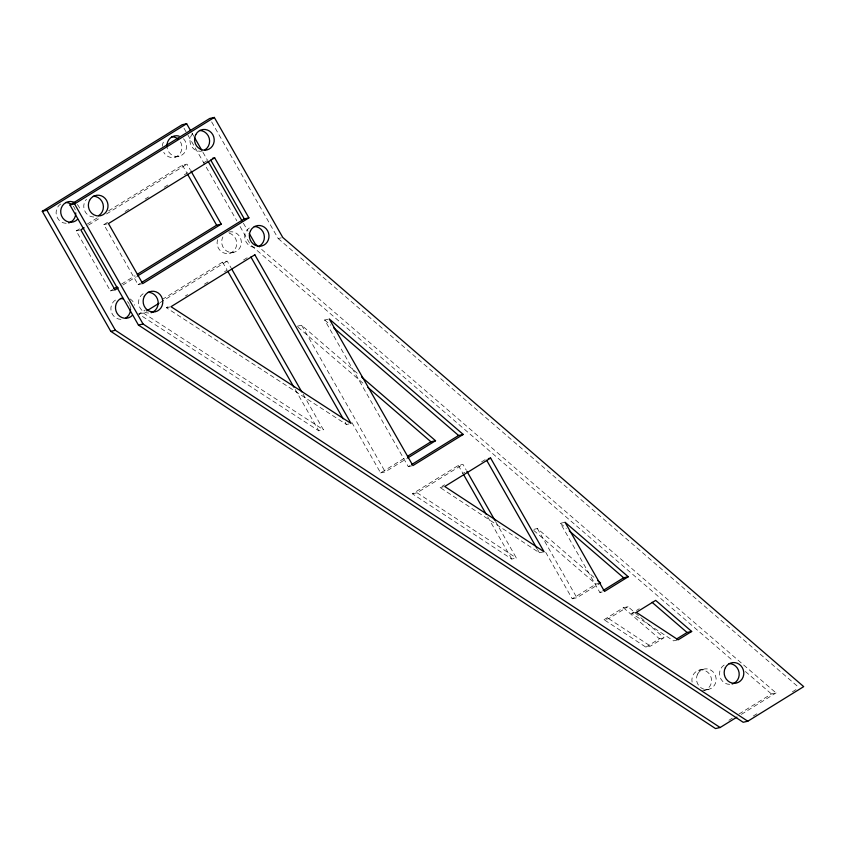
<?xml version="1.0" encoding="UTF-8"?>
<svg xmlns="http://www.w3.org/2000/svg" width="846" height="846" viewBox="0 0 846 846"><rect width="100%" height="100%" fill="white"/><g stroke="black" fill="none" stroke-linecap="round" stroke-linejoin="round"><path stroke-width="0.63" stroke-dasharray="4.23 3.17" d="M115.035 289.903L110.424 290.95L76.193 230.916L79.545 228.843M87.371 224L97.427 217.771M108.605 210.844L182.398 165.171L187.008 164.124L190.234 169.782M88.629 225.025L99.807 218.109M106.511 213.953L187.008 164.124M142.699 283.611L138.088 284.658L103.857 224.624L109.441 221.166M125.092 211.479L129.565 208.708M145.216 199.022L148.568 196.949M164.219 187.252L168.692 184.481M184.343 174.794L187.696 172.721M203.347 163.035L207.82 160.264M110.424 290.95L112.666 289.565M121.602 284.023L135.022 275.722M122.86 285.049L136.28 276.748M138.088 284.658L140.33 283.273M303.101 394.183L323.394 429.757L318.783 430.804L138.723 314.035L145.438 309.89M162.199 299.505L222.572 262.133L227.183 261.086L231.106 267.971M138.723 314.035L143.334 312.988L145.575 311.603M160.106 302.604L227.183 261.086M348.753 423.994L346.448 424.512L166.387 307.743L169.739 305.67M185.39 295.984L187.632 294.598M204.404 284.214L208.867 281.443M224.518 271.756L226.76 270.371M243.532 259.986L247.994 257.226M351.873 422.524L380.626 472.925L406.334 457.009M380.626 472.925L385.237 471.878L406.482 458.733M328.111 319.217L324.653 320L408.29 466.632L410.522 465.258M495.534 521.474L516.377 558.011L511.767 559.069L412.457 493.831L458.352 465.427L462.963 464.369L466.22 470.08M412.457 493.831L417.067 492.784L462.963 464.369M544.031 551.719L539.42 552.776L440.121 487.539L444.594 484.769M462.508 473.686L464.75 472.301M481.533 461.905L486.016 459.135M545.702 552.269L572.234 598.788L595.975 584.089L599.433 583.296M572.234 598.788L576.845 597.741L600.586 583.042M565.043 522.246L560.433 523.293L599.899 592.496L602.056 591.153M604.065 619.695L623.396 607.724L628.007 606.677L664.025 637.736L650.5 646.111L645.889 647.158L604.065 619.695L608.676 618.648L628.007 606.677M677.012 640.084L673.553 640.877L631.729 613.403L639.248 608.75M645.889 647.158L659.415 638.783L664.025 637.736M728.945 720.263L732.298 718.18M739.002 714.035L771.425 693.963L776.036 692.916L259.13 247.222M741.382 714.362L776.036 692.916M753.257 716.044L757.73 713.273M792.385 691.817L796.858 689.056M174.911 157.197L179.521 156.15M76.193 230.916L79.651 230.133M103.857 224.624L107.315 223.841M211.659 121.909L278.186 238.54L281.644 237.747M229.689 253.24L234.3 252.193M166.387 307.743L169.845 306.961M296.988 326.292L301.599 325.245L358.577 374.366M408.29 466.632L411.748 465.85M440.121 487.539L443.579 486.757M533.921 529.321L537.379 528.539L594.664 577.934M599.899 592.496L602.204 591.967M631.729 613.403L636.34 612.356M698.923 670.222L703.534 669.175M704.507 690.304L709.117 689.257M143.334 312.988L323.394 429.757M417.067 492.784L516.377 558.011M608.676 618.648L650.5 646.111M278.186 238.54L799.089 687.671M251.516 245.689L733.429 661.202M745.432 671.544L771.425 693.963M324.653 320L330.649 325.171M560.433 523.293L566.355 528.401M297.982 327.159L364.964 384.898M533.752 530.431L595.975 584.089M623.396 607.724L659.415 638.783M537.379 528.539L576.845 597.741M537.474 549.35L539.42 552.776M458.352 465.427L462.91 473.411M487.666 516.811L511.767 559.069M191.873 132.875L193.829 136.301M202.955 152.312L207.524 160.317M243.394 223.196L247.952 231.201M301.599 325.245L385.237 471.878M183.994 128.201L187.262 133.922M187.907 135.064L236.827 220.817M240.084 226.538L250.522 244.832M345.136 422.217L346.448 424.512M182.398 165.171L186.913 173.102M222.572 262.133L227.151 270.16M295.222 389.498L318.783 430.804M729.633 684.361A10.427 9.803 77.2 0 1 719.946 676.652A10.427 9.803 77.2 0 1 724.239 664.967M254.826 247.307A10.427 9.803 77.2 0 1 245.139 239.598A10.427 9.803 77.2 0 1 249.433 227.912M148.621 313.052A10.427 9.803 77.2 0 1 138.934 305.343A10.427 9.803 77.2 0 1 143.228 293.657M129.998 298.913A10.427 9.803 77.2 0 1 134.736 305.226M183.497 138.765A10.427 9.803 77.2 0 1 180.727 155.717A10.427 9.803 77.2 0 1 166.905 146.104M202.575 150.916A10.427 9.803 77.2 0 1 190.805 144.846A10.427 9.803 77.2 0 1 194.654 131.87M93.832 217.01A10.427 9.803 77.2 0 1 84.6 210.591A10.427 9.803 77.2 0 1 86.451 199.265M77.293 204.521A10.427 9.803 77.2 0 1 79.958 209.184M228.727 232.111A10.427 9.803 77.2 0 1 241.343 242.157A10.427 9.803 77.2 0 1 229.213 252.193A10.427 9.803 77.2 0 1 222.879 236.954M229.203 233.168A10.427 9.803 77.2 0 1 236.224 246.768A10.427 9.803 77.2 0 1 222.984 252.616A10.427 9.803 77.2 0 1 218.268 238.001M120.957 319.344A10.427 9.803 77.2 0 1 110.985 310.302A10.427 9.803 77.2 0 1 117.911 298.913M127.471 301.61A10.427 9.803 77.2 0 1 129.078 303.767M129.501 304.571A10.427 9.803 77.2 0 1 130.464 308.06M180.505 141.969A10.427 9.803 77.2 0 1 177.258 156.161A10.427 9.803 77.2 0 1 163.733 152.354M162.305 146.252A10.427 9.803 77.2 0 1 164.991 139.812M66.168 223.302A10.427 9.803 77.2 0 1 56.492 215.593A10.427 9.803 77.2 0 1 60.785 203.907M73.285 206.234A10.427 9.803 77.2 0 1 75.347 210.231M692.081 682.066A10.427 9.803 77.2 0 1 700.319 669.937A10.427 9.803 77.2 0 1 711.507 679.666A10.427 9.803 77.2 0 1 701.969 690.653M697.686 674.008A10.427 9.803 77.2 0 0 706.579 689.606A10.427 9.803 77.2 0 0 714.711 674.019A10.427 9.803 77.2 0 0 697.686 674.008"/><path stroke-width="1.27" d="M736.908 717.133L720.136 727.518L715.526 728.565L110.773 331.346L42.3 211.289L182.038 124.774L186.649 123.728L190.561 130.591M42.3 211.289L46.911 210.242L186.649 123.728M69.964 204.996L209.702 118.482L214.313 117.435L282.797 237.483L803.7 686.624L747.801 721.226L743.19 722.273L138.437 325.054L69.964 204.996L74.575 203.949L214.313 117.435M84.156 227.796L80.804 229.869L115.035 289.903L118.387 287.82M214.662 157.832L108.457 223.577L142.699 283.611L248.904 217.856L214.662 157.832L212.357 158.35M113.776 288.867L117.139 286.794M137.253 274.337L216.629 225.195L221.24 224.148L190.879 170.913M137.401 276.06L221.24 224.148M141.441 282.575L244.293 218.903L248.904 217.856M146.686 310.916L158.985 303.302M407.455 456.322L430.931 441.781L435.542 440.734L361.57 376.956M407.592 458.035L435.542 440.734M411.642 464.56L458.595 435.489L463.206 434.442L329.263 318.953L412.901 465.586L463.206 434.442M490.627 458.077L444.732 486.492L544.031 551.719L490.627 458.077L488.322 458.606M603.135 590.487L623.639 577.797L628.25 576.75L565.043 522.246L604.509 591.449L628.25 576.75M676.673 638.942L687.079 632.491L691.69 631.444L655.671 600.385L636.34 612.356L678.164 639.819L691.69 631.444M110.773 331.346L115.384 330.289L720.136 727.518M138.437 325.054L143.048 323.997L747.801 721.226M258.125 246.366L255.132 243.775L249.263 233.485M333.641 327.762L458.595 435.489M569.316 530.96L623.639 577.797M652.055 602.299L687.079 632.491M597.625 580.483L600.586 583.042M367.957 387.489L430.931 441.781M486.662 460.277L536.819 548.208M466.865 471.222L494.878 520.332M463.566 474.553L486.355 514.527M210.707 160.01L244.293 218.903M194.474 137.443L201.655 150.028M208.179 161.459L242.083 220.912M250.892 256.983L343.169 418.781M187.558 174.234L216.629 225.195M231.762 269.113L301.789 391.888M227.807 271.312L293.911 387.204M74.575 203.949L143.048 323.997M46.911 210.242L115.384 330.289M729.115 663.581A10.427 9.803 77.2 0 1 739.087 672.623A10.427 9.803 77.2 0 1 732.171 684.012M148.103 292.272A10.427 9.803 77.2 0 1 158.075 301.313A10.427 9.803 77.2 0 1 151.148 312.703M254.308 226.517A10.427 9.803 77.2 0 1 263.994 234.226A10.427 9.803 77.2 0 1 259.701 245.911M199.529 130.474A10.427 9.803 77.2 0 1 209.216 138.184A10.427 9.803 77.2 0 1 204.922 149.869M77.663 219.22A10.427 9.803 77.2 0 1 64.402 219.823A10.427 9.803 77.2 0 1 62.329 205.895A10.427 9.803 77.2 0 1 75.22 202.871M166.905 146.104A10.427 9.803 77.2 0 1 179.024 136.079M93.324 196.23A10.427 9.803 77.2 0 1 103.011 203.939A10.427 9.803 77.2 0 1 98.718 215.624M120.439 298.564A10.427 9.803 77.2 0 1 122.998 298.913M130.527 308.959A10.427 9.803 77.2 0 1 125.832 317.959M132.441 315.262A10.427 9.803 77.2 0 1 116.928 313.094A10.427 9.803 77.2 0 1 122.522 297.866M171.865 136.766A10.427 9.803 77.2 0 1 178.242 139.209M65.66 202.522A10.427 9.803 77.2 0 1 70.609 203.918M75.749 212.917A10.427 9.803 77.2 0 1 68.706 222.953M254.847 254.794L170.998 306.696L351.058 423.465L254.847 254.794M89.549 200.365A10.427 9.803 77.2 0 0 98.443 215.963A10.427 9.803 77.2 0 0 106.575 200.386A10.427 9.803 77.2 0 0 89.549 200.365M725.35 667.716A10.427 9.803 77.2 0 0 734.243 683.314A10.427 9.803 77.2 0 0 742.365 667.737A10.427 9.803 77.2 0 0 725.35 667.716M250.532 230.662A10.427 9.803 77.2 0 0 259.436 246.26A10.427 9.803 77.2 0 0 267.558 230.672A10.427 9.803 77.2 0 0 250.532 230.662M144.328 296.407A10.427 9.803 77.2 0 0 153.232 312.005A10.427 9.803 77.2 0 0 161.353 296.428A10.427 9.803 77.2 0 0 144.328 296.407M195.754 134.62A10.427 9.803 77.2 0 0 204.647 150.218A10.427 9.803 77.2 0 0 212.78 134.63A10.427 9.803 77.2 0 0 195.754 134.62"/></g></svg>
